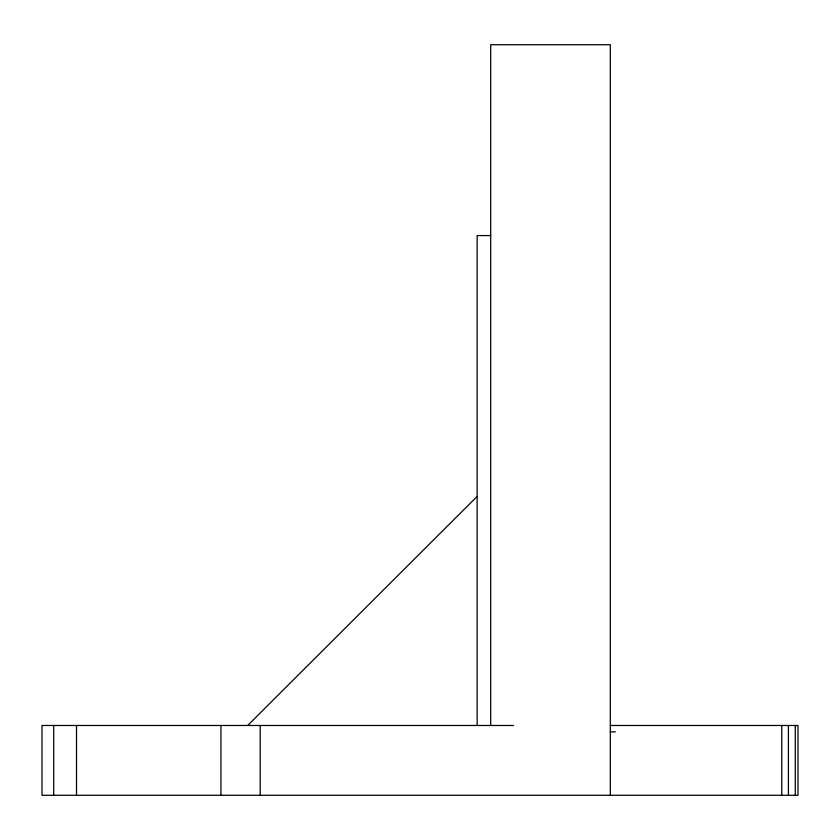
<?xml version="1.0" encoding="UTF-8"?>
<svg xmlns="http://www.w3.org/2000/svg" width="840" height="840" viewBox="0 0 840 840"><rect width="100%" height="100%" fill="white"/><g stroke="black" fill="none" stroke-linecap="round" stroke-linejoin="round"><path stroke-width="1.26" d="M247.684 725.476L477.141 496.43M490.697 235.578L477.141 235.578L477.141 725.476M513.607 725.476L42 725.476L42 795.291L798 795.291L798 725.476L610.312 725.476M610.312 731.84L615.405 731.84M795.28 725.476L795.28 795.291M788.413 725.476L788.413 795.291M781.756 725.476L781.756 795.291M610.312 795.291L610.312 44.709L490.697 44.709L490.697 725.476M260.201 725.476L260.201 795.291M220.941 725.476L220.941 795.291M76.524 725.476L76.524 795.291M53.718 725.476L53.718 795.291"/></g></svg>
